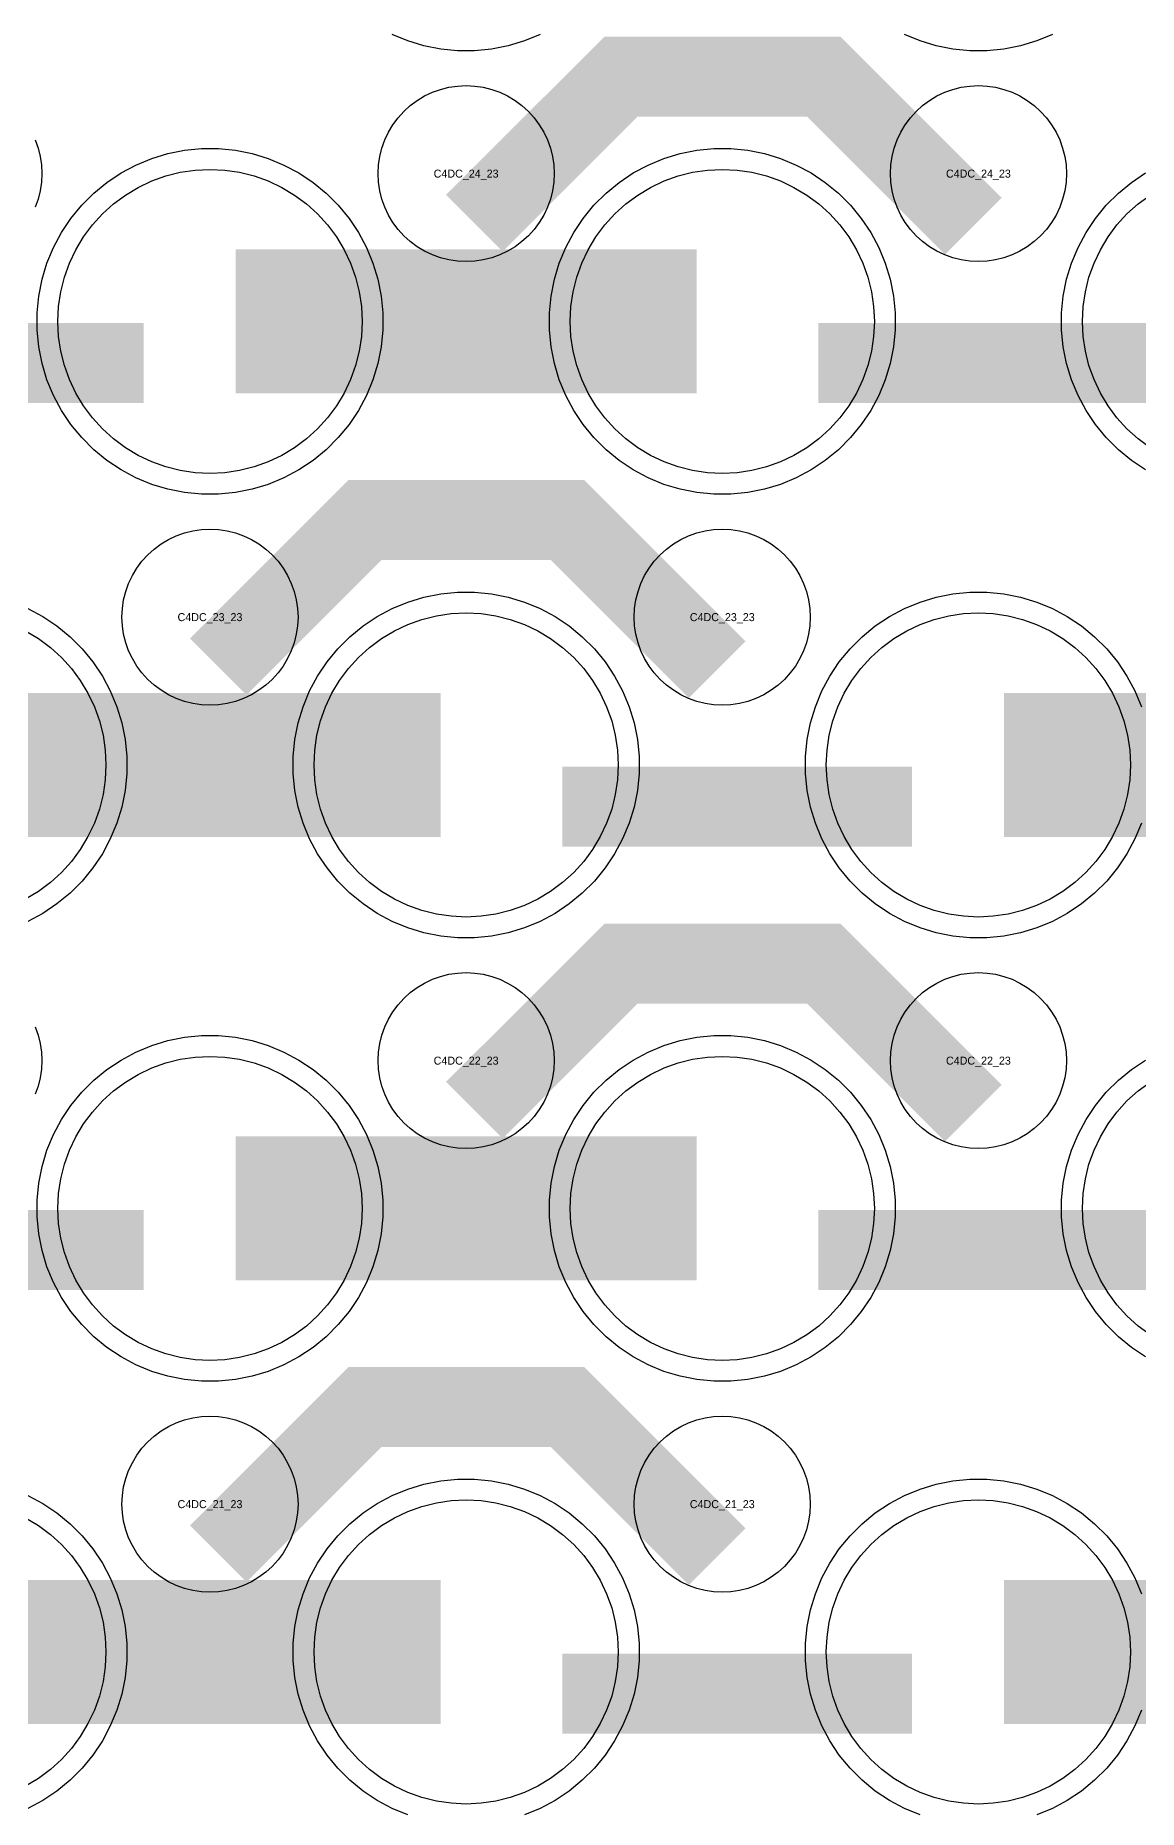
# Model space of a CAD drawing. Extents: x -11880 to 11880, y -14992 to 14992.
# Drawn here: x -4694 to -4350, y -11979 to -11425 of the extents above; entities that cross this region are included whole.
import ezdxf
from ezdxf.enums import TextEntityAlignment as Align

# ---------------------------------------------------------------- set-up
doc = ezdxf.new("R2010")
doc.units = 0
doc.header["$MEASUREMENT"] = 0
for name, color, linetype in [('GDS_775_DT_237', 138, 'CONTINUOUS'), ('RDL1_FS', 34, 'CONTINUOUS'), ('RDL_BS', 160, 'CONTINUOUS')]:
    doc.layers.add(name, color=color, linetype=linetype)

msp = doc.modelspace()

# ---------------------------------------------------------------- linework, layer by layer
at = {"layer": 'RDL1_FS', "color": 240, "true_color": 0xed1f24}
for points in [[(-4640, -11561.534), (-4644.657, -11561.305), (-4649.268, -11560.621), (-4653.791, -11559.489), (-4658.181, -11557.917), (-4662.395, -11555.925), (-4666.395, -11553.527), (-4670.14, -11550.749), (-4673.594, -11547.619), (-4676.724, -11544.165), (-4679.502, -11540.42), (-4681.9, -11536.42), (-4683.892, -11532.206), (-4685.464, -11527.816), (-4686.596, -11523.293), (-4687.28, -11518.682), (-4687.509, -11514.025), (-4687.28, -11509.368), (-4686.596, -11504.757), (-4685.464, -11500.234), (-4683.892, -11495.844), (-4681.9, -11491.63), (-4679.502, -11487.63), (-4676.724, -11483.885), (-4673.594, -11480.431), (-4670.14, -11477.301), (-4666.395, -11474.523), (-4662.395, -11472.125), (-4658.181, -11470.133), (-4653.791, -11468.561), (-4649.268, -11467.429), (-4644.657, -11466.745), (-4640, -11466.516), (-4635.343, -11466.745), (-4630.732, -11467.429), (-4626.209, -11468.561), (-4621.819, -11470.133), (-4617.605, -11472.125), (-4613.605, -11474.523), (-4609.86, -11477.301), (-4606.406, -11480.431), (-4603.276, -11483.885), (-4600.498, -11487.63), (-4598.1, -11491.63), (-4596.108, -11495.844), (-4594.536, -11500.234), (-4593.404, -11504.757), (-4592.72, -11509.368), (-4592.491, -11514.025), (-4592.72, -11518.682), (-4593.404, -11523.293), (-4594.536, -11527.816), (-4596.108, -11532.206), (-4598.1, -11536.42), (-4600.498, -11540.42), (-4603.276, -11544.165), (-4606.406, -11547.619), (-4609.86, -11550.749), (-4613.605, -11553.527), (-4617.605, -11555.925), (-4621.819, -11557.917), (-4626.209, -11559.489), (-4630.732, -11560.621), (-4635.343, -11561.305)], [(-4480, -11561.534), (-4484.657, -11561.305), (-4489.268, -11560.621), (-4493.791, -11559.489), (-4498.181, -11557.917), (-4502.395, -11555.925), (-4506.395, -11553.527), (-4510.14, -11550.749), (-4513.594, -11547.619), (-4516.724, -11544.165), (-4519.502, -11540.42), (-4521.9, -11536.42), (-4523.892, -11532.206), (-4525.464, -11527.816), (-4526.596, -11523.293), (-4527.28, -11518.682), (-4527.509, -11514.025), (-4527.28, -11509.368), (-4526.596, -11504.757), (-4525.464, -11500.234), (-4523.892, -11495.844), (-4521.9, -11491.63), (-4519.502, -11487.63), (-4516.724, -11483.885), (-4513.594, -11480.431), (-4510.14, -11477.301), (-4506.395, -11474.523), (-4502.395, -11472.125), (-4498.181, -11470.133), (-4493.791, -11468.561), (-4489.268, -11467.429), (-4484.657, -11466.745), (-4480, -11466.516), (-4475.343, -11466.745), (-4470.732, -11467.429), (-4466.209, -11468.561), (-4461.819, -11470.133), (-4457.605, -11472.125), (-4453.605, -11474.523), (-4449.86, -11477.301), (-4446.406, -11480.431), (-4443.276, -11483.885), (-4440.498, -11487.63), (-4438.1, -11491.63), (-4436.108, -11495.844), (-4434.536, -11500.234), (-4433.404, -11504.757), (-4432.72, -11509.368), (-4432.491, -11514.025), (-4432.72, -11518.682), (-4433.404, -11523.293), (-4434.536, -11527.816), (-4436.108, -11532.206), (-4438.1, -11536.42), (-4440.498, -11540.42), (-4443.276, -11544.165), (-4446.406, -11547.619), (-4449.86, -11550.749), (-4453.605, -11553.527), (-4457.605, -11555.925), (-4461.819, -11557.917), (-4466.209, -11559.489), (-4470.732, -11560.621), (-4475.343, -11561.305)], [(-4560, -11700.099), (-4564.657, -11699.87), (-4569.268, -11699.186), (-4573.791, -11698.054), (-4578.181, -11696.482), (-4582.395, -11694.49), (-4586.395, -11692.092), (-4590.14, -11689.314), (-4593.594, -11686.184), (-4596.724, -11682.73), (-4599.502, -11678.985), (-4601.9, -11674.985), (-4603.892, -11670.771), (-4605.464, -11666.381), (-4606.596, -11661.858), (-4607.28, -11657.247), (-4607.509, -11652.59), (-4607.28, -11647.933), (-4606.596, -11643.322), (-4605.464, -11638.799), (-4603.892, -11634.409), (-4601.9, -11630.195), (-4599.502, -11626.195), (-4596.724, -11622.45), (-4593.594, -11618.996), (-4590.14, -11615.866), (-4586.395, -11613.088), (-4582.395, -11610.69), (-4578.181, -11608.698), (-4573.791, -11607.126), (-4569.268, -11605.994), (-4564.657, -11605.31), (-4560, -11605.081), (-4555.343, -11605.31), (-4550.732, -11605.994), (-4546.209, -11607.126), (-4541.819, -11608.698), (-4537.605, -11610.69), (-4533.605, -11613.088), (-4529.86, -11615.866), (-4526.406, -11618.996), (-4523.276, -11622.45), (-4520.498, -11626.195), (-4518.1, -11630.195), (-4516.108, -11634.409), (-4514.536, -11638.799), (-4513.404, -11643.322), (-4512.72, -11647.933), (-4512.491, -11652.59), (-4512.72, -11657.247), (-4513.404, -11661.858), (-4514.536, -11666.381), (-4516.108, -11670.771), (-4518.1, -11674.985), (-4520.498, -11678.985), (-4523.276, -11682.73), (-4526.406, -11686.184), (-4529.86, -11689.314), (-4533.605, -11692.092), (-4537.605, -11694.49), (-4541.819, -11696.482), (-4546.209, -11698.054), (-4550.732, -11699.186), (-4555.343, -11699.87)], [(-4400, -11700.099), (-4404.657, -11699.87), (-4409.268, -11699.186), (-4413.791, -11698.054), (-4418.181, -11696.482), (-4422.395, -11694.49), (-4426.395, -11692.092), (-4430.14, -11689.314), (-4433.594, -11686.184), (-4436.724, -11682.73), (-4439.502, -11678.985), (-4441.9, -11674.985), (-4443.892, -11670.771), (-4445.464, -11666.381), (-4446.596, -11661.858), (-4447.28, -11657.247), (-4447.509, -11652.59), (-4447.28, -11647.933), (-4446.596, -11643.322), (-4445.464, -11638.799), (-4443.892, -11634.409), (-4441.9, -11630.195), (-4439.502, -11626.195), (-4436.724, -11622.45), (-4433.594, -11618.996), (-4430.14, -11615.866), (-4426.395, -11613.088), (-4422.395, -11610.69), (-4418.181, -11608.698), (-4413.791, -11607.126), (-4409.268, -11605.994), (-4404.657, -11605.31), (-4400, -11605.081), (-4395.343, -11605.31), (-4390.732, -11605.994), (-4386.209, -11607.126), (-4381.819, -11608.698), (-4377.605, -11610.69), (-4373.605, -11613.088), (-4369.86, -11615.866), (-4366.406, -11618.996), (-4363.276, -11622.45), (-4360.498, -11626.195), (-4358.1, -11630.195), (-4356.108, -11634.409), (-4354.536, -11638.799), (-4353.404, -11643.322), (-4352.72, -11647.933), (-4352.491, -11652.59), (-4352.72, -11657.247), (-4353.404, -11661.858), (-4354.536, -11666.381), (-4356.108, -11670.771), (-4358.1, -11674.985), (-4360.498, -11678.985), (-4363.276, -11682.73), (-4366.406, -11686.184), (-4369.86, -11689.314), (-4373.605, -11692.092), (-4377.605, -11694.49), (-4381.819, -11696.482), (-4386.209, -11698.054), (-4390.732, -11699.186), (-4395.343, -11699.87)]]:
    msp.add_lwpolyline(points, close=True, dxfattribs=at)
for points in [[(-4346.395, -11553.527), (-4350.14, -11550.749), (-4353.594, -11547.619), (-4356.724, -11544.165), (-4359.502, -11540.42), (-4361.9, -11536.42), (-4363.892, -11532.206), (-4365.464, -11527.816), (-4366.596, -11523.293), (-4367.28, -11518.682), (-4367.509, -11514.025), (-4367.28, -11509.368), (-4366.596, -11504.757), (-4365.464, -11500.234), (-4363.892, -11495.844), (-4361.9, -11491.63), (-4359.502, -11487.63), (-4356.724, -11483.885), (-4353.594, -11480.431), (-4350.14, -11477.301), (-4346.395, -11474.523)], [(-4697.605, -11610.69), (-4693.605, -11613.088), (-4689.86, -11615.866), (-4686.406, -11618.996), (-4683.276, -11622.45), (-4680.498, -11626.195), (-4678.1, -11630.195), (-4676.108, -11634.409), (-4674.536, -11638.799), (-4673.404, -11643.322), (-4672.72, -11647.933), (-4672.491, -11652.59), (-4672.72, -11657.247), (-4673.404, -11661.858), (-4674.536, -11666.381), (-4676.108, -11670.771), (-4678.1, -11674.985), (-4680.498, -11678.985), (-4683.276, -11682.73), (-4686.406, -11686.184), (-4689.86, -11689.314), (-4693.605, -11692.092), (-4697.605, -11694.49)]]:
    msp.add_lwpolyline(points, dxfattribs=at)
for points in [[(-4631.998, -11514.025, 45, 45, 0), (-4559.998, -11514.025, 45, 45, 0)], [(-4559.998, -11514.025, 45, 45, 0), (-4487.998, -11514.025, 45, 45, 0)], [(-4711.998, -11652.59, 45, 45, 0), (-4639.998, -11652.59, 45, 45, 0)], [(-4639.998, -11652.59, 45, 45, 0), (-4567.998, -11652.59, 45, 45, 0)], [(-4391.998, -11652.59, 45, 45, 0), (-4319.998, -11652.59, 45, 45, 0)]]:
    msp.add_lwpolyline(points, format="xyseb", dxfattribs=at)
at = {"layer": 'RDL1_FS'}
for points in [[(-4640, -11838.664), (-4644.657, -11838.435), (-4649.268, -11837.751), (-4653.791, -11836.619), (-4658.181, -11835.047), (-4662.395, -11833.055), (-4666.395, -11830.657), (-4670.14, -11827.879), (-4673.594, -11824.749), (-4676.724, -11821.295), (-4679.502, -11817.55), (-4681.9, -11813.55), (-4683.892, -11809.336), (-4685.464, -11804.946), (-4686.596, -11800.423), (-4687.28, -11795.812), (-4687.509, -11791.155), (-4687.28, -11786.498), (-4686.596, -11781.887), (-4685.464, -11777.364), (-4683.892, -11772.974), (-4681.9, -11768.76), (-4679.502, -11764.76), (-4676.724, -11761.015), (-4673.594, -11757.561), (-4670.14, -11754.431), (-4666.395, -11751.653), (-4662.395, -11749.255), (-4658.181, -11747.263), (-4653.791, -11745.691), (-4649.268, -11744.559), (-4644.657, -11743.875), (-4640, -11743.646), (-4635.343, -11743.875), (-4630.732, -11744.559), (-4626.209, -11745.691), (-4621.819, -11747.263), (-4617.605, -11749.255), (-4613.605, -11751.653), (-4609.86, -11754.431), (-4606.406, -11757.561), (-4603.276, -11761.015), (-4600.498, -11764.76), (-4598.1, -11768.76), (-4596.108, -11772.974), (-4594.536, -11777.364), (-4593.404, -11781.887), (-4592.72, -11786.498), (-4592.491, -11791.155), (-4592.72, -11795.812), (-4593.404, -11800.423), (-4594.536, -11804.946), (-4596.108, -11809.336), (-4598.1, -11813.55), (-4600.498, -11817.55), (-4603.276, -11821.295), (-4606.406, -11824.749), (-4609.86, -11827.879), (-4613.605, -11830.657), (-4617.605, -11833.055), (-4621.819, -11835.047), (-4626.209, -11836.619), (-4630.732, -11837.751), (-4635.343, -11838.435)], [(-4480, -11838.664), (-4484.657, -11838.435), (-4489.268, -11837.751), (-4493.791, -11836.619), (-4498.181, -11835.047), (-4502.395, -11833.055), (-4506.395, -11830.657), (-4510.14, -11827.879), (-4513.594, -11824.749), (-4516.724, -11821.295), (-4519.502, -11817.55), (-4521.9, -11813.55), (-4523.892, -11809.336), (-4525.464, -11804.946), (-4526.596, -11800.423), (-4527.28, -11795.812), (-4527.509, -11791.155), (-4527.28, -11786.498), (-4526.596, -11781.887), (-4525.464, -11777.364), (-4523.892, -11772.974), (-4521.9, -11768.76), (-4519.502, -11764.76), (-4516.724, -11761.015), (-4513.594, -11757.561), (-4510.14, -11754.431), (-4506.395, -11751.653), (-4502.395, -11749.255), (-4498.181, -11747.263), (-4493.791, -11745.691), (-4489.268, -11744.559), (-4484.657, -11743.875), (-4480, -11743.646), (-4475.343, -11743.875), (-4470.732, -11744.559), (-4466.209, -11745.691), (-4461.819, -11747.263), (-4457.605, -11749.255), (-4453.605, -11751.653), (-4449.86, -11754.431), (-4446.406, -11757.561), (-4443.276, -11761.015), (-4440.498, -11764.76), (-4438.1, -11768.76), (-4436.108, -11772.974), (-4434.536, -11777.364), (-4433.404, -11781.887), (-4432.72, -11786.498), (-4432.491, -11791.155), (-4432.72, -11795.812), (-4433.404, -11800.423), (-4434.536, -11804.946), (-4436.108, -11809.336), (-4438.1, -11813.55), (-4440.498, -11817.55), (-4443.276, -11821.295), (-4446.406, -11824.749), (-4449.86, -11827.879), (-4453.605, -11830.657), (-4457.605, -11833.055), (-4461.819, -11835.047), (-4466.209, -11836.619), (-4470.732, -11837.751), (-4475.343, -11838.435)], [(-4560, -11977.229), (-4564.657, -11977), (-4569.268, -11976.316), (-4573.791, -11975.184), (-4578.181, -11973.612), (-4582.395, -11971.62), (-4586.395, -11969.222), (-4590.14, -11966.444), (-4593.594, -11963.314), (-4596.724, -11959.86), (-4599.502, -11956.115), (-4601.9, -11952.115), (-4603.892, -11947.901), (-4605.464, -11943.511), (-4606.596, -11938.988), (-4607.28, -11934.377), (-4607.509, -11929.72), (-4607.28, -11925.063), (-4606.596, -11920.452), (-4605.464, -11915.929), (-4603.892, -11911.539), (-4601.9, -11907.325), (-4599.502, -11903.325), (-4596.724, -11899.58), (-4593.594, -11896.126), (-4590.14, -11892.996), (-4586.395, -11890.218), (-4582.395, -11887.82), (-4578.181, -11885.828), (-4573.791, -11884.256), (-4569.268, -11883.124), (-4564.657, -11882.44), (-4560, -11882.211), (-4555.343, -11882.44), (-4550.732, -11883.124), (-4546.209, -11884.256), (-4541.819, -11885.828), (-4537.605, -11887.82), (-4533.605, -11890.218), (-4529.86, -11892.996), (-4526.406, -11896.126), (-4523.276, -11899.58), (-4520.498, -11903.325), (-4518.1, -11907.325), (-4516.108, -11911.539), (-4514.536, -11915.929), (-4513.404, -11920.452), (-4512.72, -11925.063), (-4512.491, -11929.72), (-4512.72, -11934.377), (-4513.404, -11938.988), (-4514.536, -11943.511), (-4516.108, -11947.901), (-4518.1, -11952.115), (-4520.498, -11956.115), (-4523.276, -11959.86), (-4526.406, -11963.314), (-4529.86, -11966.444), (-4533.605, -11969.222), (-4537.605, -11971.62), (-4541.819, -11973.612), (-4546.209, -11975.184), (-4550.732, -11976.316), (-4555.343, -11977)], [(-4400, -11977.229), (-4404.657, -11977), (-4409.268, -11976.316), (-4413.791, -11975.184), (-4418.181, -11973.612), (-4422.395, -11971.62), (-4426.395, -11969.222), (-4430.14, -11966.444), (-4433.594, -11963.314), (-4436.724, -11959.86), (-4439.502, -11956.115), (-4441.9, -11952.115), (-4443.892, -11947.901), (-4445.464, -11943.511), (-4446.596, -11938.988), (-4447.28, -11934.377), (-4447.509, -11929.72), (-4447.28, -11925.063), (-4446.596, -11920.452), (-4445.464, -11915.929), (-4443.892, -11911.539), (-4441.9, -11907.325), (-4439.502, -11903.325), (-4436.724, -11899.58), (-4433.594, -11896.126), (-4430.14, -11892.996), (-4426.395, -11890.218), (-4422.395, -11887.82), (-4418.181, -11885.828), (-4413.791, -11884.256), (-4409.268, -11883.124), (-4404.657, -11882.44), (-4400, -11882.211), (-4395.343, -11882.44), (-4390.732, -11883.124), (-4386.209, -11884.256), (-4381.819, -11885.828), (-4377.605, -11887.82), (-4373.605, -11890.218), (-4369.86, -11892.996), (-4366.406, -11896.126), (-4363.276, -11899.58), (-4360.498, -11903.325), (-4358.1, -11907.325), (-4356.108, -11911.539), (-4354.536, -11915.929), (-4353.404, -11920.452), (-4352.72, -11925.063), (-4352.491, -11929.72), (-4352.72, -11934.377), (-4353.404, -11938.988), (-4354.536, -11943.511), (-4356.108, -11947.901), (-4358.1, -11952.115), (-4360.498, -11956.115), (-4363.276, -11959.86), (-4366.406, -11963.314), (-4369.86, -11966.444), (-4373.605, -11969.222), (-4377.605, -11971.62), (-4381.819, -11973.612), (-4386.209, -11975.184), (-4390.732, -11976.316), (-4395.343, -11977)]]:
    msp.add_lwpolyline(points, close=True, dxfattribs=at)
for points in [[(-4346.395, -11830.657), (-4350.14, -11827.879), (-4353.594, -11824.749), (-4356.724, -11821.295), (-4359.502, -11817.55), (-4361.9, -11813.55), (-4363.892, -11809.336), (-4365.464, -11804.946), (-4366.596, -11800.423), (-4367.28, -11795.812), (-4367.509, -11791.155), (-4367.28, -11786.498), (-4366.596, -11781.887), (-4365.464, -11777.364), (-4363.892, -11772.974), (-4361.9, -11768.76), (-4359.502, -11764.76), (-4356.724, -11761.015), (-4353.594, -11757.561), (-4350.14, -11754.431), (-4346.395, -11751.653)], [(-4697.605, -11887.82), (-4693.605, -11890.218), (-4689.86, -11892.996), (-4686.406, -11896.126), (-4683.276, -11899.58), (-4680.498, -11903.325), (-4678.1, -11907.325), (-4676.108, -11911.539), (-4674.536, -11915.929), (-4673.404, -11920.452), (-4672.72, -11925.063), (-4672.491, -11929.72), (-4672.72, -11934.377), (-4673.404, -11938.988), (-4674.536, -11943.511), (-4676.108, -11947.901), (-4678.1, -11952.115), (-4680.498, -11956.115), (-4683.276, -11959.86), (-4686.406, -11963.314), (-4689.86, -11966.444), (-4693.605, -11969.222), (-4697.605, -11971.62)]]:
    msp.add_lwpolyline(points, dxfattribs=at)
for points in [[(-4631.998, -11791.155, 45, 45, 0), (-4559.998, -11791.155, 45, 45, 0)], [(-4559.998, -11791.155, 45, 45, 0), (-4487.998, -11791.155, 45, 45, 0)], [(-4711.998, -11929.72, 45, 45, 0), (-4639.998, -11929.72, 45, 45, 0)], [(-4639.998, -11929.72, 45, 45, 0), (-4567.998, -11929.72, 45, 45, 0)], [(-4391.998, -11929.72, 45, 45, 0), (-4319.998, -11929.72, 45, 45, 0)]]:
    msp.add_lwpolyline(points, format="xyseb", dxfattribs=at)
at = {"layer": 'RDL_BS'}
for points in [[(-4536.885, -11424.335), (-4541.795, -11426.366), (-4546.835, -11427.897), (-4552.062, -11428.943), (-4557.356, -11429.46), (-4562.644, -11429.46), (-4567.938, -11428.943), (-4573.165, -11427.897), (-4578.205, -11426.366), (-4583.115, -11424.335)], [(-4376.885, -11424.335), (-4381.795, -11426.366), (-4386.835, -11427.897), (-4392.062, -11428.943), (-4397.356, -11429.46), (-4402.644, -11429.46), (-4407.938, -11428.943), (-4413.165, -11427.897), (-4418.205, -11426.366), (-4423.115, -11424.335)], [(-4694.598, -11457.318), (-4693.691, -11459.853), (-4693.034, -11462.472), (-4692.638, -11465.144), (-4692.506, -11467.837), (-4692.638, -11470.53), (-4693.034, -11473.202), (-4693.691, -11475.821), (-4694.598, -11478.356)], [(-4694.598, -11734.448), (-4693.691, -11736.983), (-4693.034, -11739.602), (-4692.638, -11742.274), (-4692.506, -11744.967), (-4692.638, -11747.66), (-4693.034, -11750.332), (-4693.691, -11752.951), (-4694.598, -11755.486)], [(-4347.777, -11837.538), (-4352.191, -11834.591), (-4356.292, -11831.229), (-4360.074, -11827.447), (-4363.436, -11823.346), (-4366.383, -11818.932), (-4368.875, -11814.27), (-4370.906, -11809.36), (-4372.437, -11804.32), (-4373.483, -11799.093), (-4374, -11793.799), (-4374, -11788.511), (-4373.483, -11783.217), (-4372.437, -11777.99), (-4370.906, -11772.95), (-4368.875, -11768.04), (-4366.383, -11763.378), (-4363.436, -11758.964), (-4360.074, -11754.863), (-4356.292, -11751.081), (-4352.191, -11747.719), (-4347.777, -11744.772)], [(-4578.205, -11980.626), (-4583.115, -11978.595), (-4587.777, -11976.103), (-4592.191, -11973.156), (-4596.292, -11969.794), (-4600.074, -11966.012), (-4603.436, -11961.911), (-4606.383, -11957.497), (-4608.875, -11952.835), (-4610.906, -11947.925), (-4612.437, -11942.885), (-4613.483, -11937.658), (-4614, -11932.364), (-4614, -11927.076), (-4613.483, -11921.782), (-4612.437, -11916.555), (-4610.906, -11911.515), (-4608.875, -11906.605), (-4606.383, -11901.943), (-4603.436, -11897.529), (-4600.074, -11893.428), (-4596.292, -11889.646), (-4592.191, -11886.284), (-4587.777, -11883.337), (-4583.115, -11880.845), (-4578.205, -11878.814), (-4573.165, -11877.283), (-4567.938, -11876.237), (-4562.644, -11875.72), (-4557.356, -11875.72), (-4552.062, -11876.237), (-4546.835, -11877.283), (-4541.795, -11878.814), (-4536.885, -11880.845), (-4532.223, -11883.337), (-4527.809, -11886.284), (-4523.708, -11889.646), (-4519.926, -11893.428), (-4516.564, -11897.529), (-4513.617, -11901.943), (-4511.125, -11906.605), (-4509.094, -11911.515), (-4507.563, -11916.555), (-4506.517, -11921.782), (-4506, -11927.076), (-4506, -11932.364), (-4506.517, -11937.658), (-4507.563, -11942.885), (-4509.094, -11947.925), (-4511.125, -11952.835), (-4513.617, -11957.497), (-4516.564, -11961.911), (-4519.926, -11966.012), (-4523.708, -11969.794), (-4527.809, -11973.156), (-4532.223, -11976.103), (-4536.885, -11978.595), (-4541.795, -11980.626)], [(-4418.205, -11980.626), (-4423.115, -11978.595), (-4427.777, -11976.103), (-4432.191, -11973.156), (-4436.292, -11969.794), (-4440.074, -11966.012), (-4443.436, -11961.911), (-4446.383, -11957.497), (-4448.875, -11952.835), (-4450.906, -11947.925), (-4452.437, -11942.885), (-4453.483, -11937.658), (-4454, -11932.364), (-4454, -11927.076), (-4453.483, -11921.782), (-4452.437, -11916.555), (-4450.906, -11911.515), (-4448.875, -11906.605), (-4446.383, -11901.943), (-4443.436, -11897.529), (-4440.074, -11893.428), (-4436.292, -11889.646), (-4432.191, -11886.284), (-4427.777, -11883.337), (-4423.115, -11880.845), (-4418.205, -11878.814), (-4413.165, -11877.283), (-4407.938, -11876.237), (-4402.644, -11875.72), (-4397.356, -11875.72), (-4392.062, -11876.237), (-4386.835, -11877.283), (-4381.795, -11878.814), (-4376.885, -11880.845), (-4372.223, -11883.337), (-4367.809, -11886.284), (-4363.708, -11889.646), (-4359.926, -11893.428), (-4356.564, -11897.529), (-4353.617, -11901.943), (-4351.125, -11906.605), (-4349.094, -11911.515)], [(-4696.885, -11880.845), (-4692.223, -11883.337), (-4687.809, -11886.284), (-4683.708, -11889.646), (-4679.926, -11893.428), (-4676.564, -11897.529), (-4673.617, -11901.943), (-4671.125, -11906.605), (-4669.094, -11911.515), (-4667.563, -11916.555), (-4666.517, -11921.782), (-4666, -11927.076), (-4666, -11932.364), (-4666.517, -11937.658), (-4667.563, -11942.885), (-4669.094, -11947.925), (-4671.125, -11952.835), (-4673.617, -11957.497), (-4676.564, -11961.911), (-4679.926, -11966.012), (-4683.708, -11969.794), (-4687.809, -11973.156), (-4692.223, -11976.103), (-4696.885, -11978.595)], [(-4349.094, -11947.925), (-4351.125, -11952.835), (-4353.617, -11957.497), (-4356.564, -11961.911), (-4359.926, -11966.012), (-4363.708, -11969.794), (-4367.809, -11973.156), (-4372.223, -11976.103), (-4376.885, -11978.595), (-4381.795, -11980.626)]]:
    msp.add_lwpolyline(points, dxfattribs=at)
for points in [[(-4557.438, -11483.339, 25, 25, 0), (-4511.623, -11437.524, 25, 25, 0), (-4478.07, -11437.524, 25, 25, 0)], [(-4401.599, -11484.238, 25, 25, 0), (-4448.313, -11437.524, 25, 25, 0), (-4478.071, -11437.524, 25, 25, 0)], [(-4637.438, -11621.904, 25, 25, 0), (-4591.623, -11576.089, 25, 25, 0), (-4558.07, -11576.089, 25, 25, 0)], [(-4481.599, -11622.803, 25, 25, 0), (-4528.313, -11576.089, 25, 25, 0), (-4558.071, -11576.089, 25, 25, 0)], [(-4557.438, -11760.469, 25, 25, 0), (-4511.623, -11714.654, 25, 25, 0), (-4478.07, -11714.654, 25, 25, 0)], [(-4401.599, -11761.368, 25, 25, 0), (-4448.313, -11714.654, 25, 25, 0), (-4478.071, -11714.654, 25, 25, 0)], [(-4769.984, -11804.168, 25, 25, 0), (-4660.719, -11804.168, 25, 25, 0)], [(-4449.984, -11804.168, 25, 25, 0), (-4340.719, -11804.168, 25, 25, 0)], [(-4637.438, -11899.034, 25, 25, 0), (-4591.623, -11853.219, 25, 25, 0), (-4558.07, -11853.219, 25, 25, 0)], [(-4481.599, -11899.933, 25, 25, 0), (-4528.313, -11853.219, 25, 25, 0), (-4558.071, -11853.219, 25, 25, 0)], [(-4529.984, -11942.733, 25, 25, 0), (-4420.719, -11942.733, 25, 25, 0)]]:
    msp.add_lwpolyline(points, format="xyseb", dxfattribs=at)
for points in [[(-4560, -11495.331), (-4562.693, -11495.199), (-4565.365, -11494.803), (-4567.984, -11494.146), (-4570.519, -11493.239), (-4572.956, -11492.087), (-4575.28, -11490.694), (-4577.443, -11489.091), (-4579.442, -11487.279), (-4581.254, -11485.28), (-4582.857, -11483.117), (-4584.25, -11480.793), (-4585.402, -11478.356), (-4586.309, -11475.821), (-4586.966, -11473.202), (-4587.362, -11470.53), (-4587.494, -11467.837), (-4587.362, -11465.144), (-4586.966, -11462.472), (-4586.309, -11459.853), (-4585.402, -11457.318), (-4584.25, -11454.881), (-4582.857, -11452.557), (-4581.254, -11450.394), (-4579.442, -11448.395), (-4577.443, -11446.583), (-4575.28, -11444.98), (-4572.956, -11443.587), (-4570.519, -11442.435), (-4567.984, -11441.528), (-4565.365, -11440.871), (-4562.693, -11440.475), (-4560, -11440.343), (-4557.307, -11440.475), (-4554.635, -11440.871), (-4552.016, -11441.528), (-4549.481, -11442.435), (-4547.044, -11443.587), (-4544.72, -11444.98), (-4542.557, -11446.583), (-4540.558, -11448.395), (-4538.746, -11450.394), (-4537.143, -11452.557), (-4535.75, -11454.881), (-4534.598, -11457.318), (-4533.691, -11459.853), (-4533.034, -11462.472), (-4532.638, -11465.144), (-4532.506, -11467.837), (-4532.638, -11470.53), (-4533.034, -11473.202), (-4533.691, -11475.821), (-4534.598, -11478.356), (-4535.75, -11480.793), (-4537.143, -11483.117), (-4538.746, -11485.28), (-4540.558, -11487.279), (-4542.557, -11489.091), (-4544.72, -11490.694), (-4547.044, -11492.087), (-4549.481, -11493.239), (-4552.016, -11494.146), (-4554.635, -11494.803), (-4557.307, -11495.199)], [(-4400, -11495.331), (-4402.693, -11495.199), (-4405.365, -11494.803), (-4407.984, -11494.146), (-4410.519, -11493.239), (-4412.956, -11492.087), (-4415.28, -11490.694), (-4417.443, -11489.091), (-4419.442, -11487.279), (-4421.254, -11485.28), (-4422.857, -11483.117), (-4424.25, -11480.793), (-4425.402, -11478.356), (-4426.309, -11475.821), (-4426.966, -11473.202), (-4427.362, -11470.53), (-4427.494, -11467.837), (-4427.362, -11465.144), (-4426.966, -11462.472), (-4426.309, -11459.853), (-4425.402, -11457.318), (-4424.25, -11454.881), (-4422.857, -11452.557), (-4421.254, -11450.394), (-4419.442, -11448.395), (-4417.443, -11446.583), (-4415.28, -11444.98), (-4412.956, -11443.587), (-4410.519, -11442.435), (-4407.984, -11441.528), (-4405.365, -11440.871), (-4402.693, -11440.475), (-4400, -11440.343), (-4397.307, -11440.475), (-4394.635, -11440.871), (-4392.016, -11441.528), (-4389.481, -11442.435), (-4387.044, -11443.587), (-4384.72, -11444.98), (-4382.557, -11446.583), (-4380.558, -11448.395), (-4378.746, -11450.394), (-4377.143, -11452.557), (-4375.75, -11454.881), (-4374.598, -11457.318), (-4373.691, -11459.853), (-4373.034, -11462.472), (-4372.638, -11465.144), (-4372.506, -11467.837), (-4372.638, -11470.53), (-4373.034, -11473.202), (-4373.691, -11475.821), (-4374.598, -11478.356), (-4375.75, -11480.793), (-4377.143, -11483.117), (-4378.746, -11485.28), (-4380.558, -11487.279), (-4382.557, -11489.091), (-4384.72, -11490.694), (-4387.044, -11492.087), (-4389.481, -11493.239), (-4392.016, -11494.146), (-4394.635, -11494.803), (-4397.307, -11495.199)], [(-4640, -11633.896), (-4642.693, -11633.764), (-4645.365, -11633.368), (-4647.984, -11632.711), (-4650.519, -11631.804), (-4652.956, -11630.652), (-4655.28, -11629.259), (-4657.443, -11627.656), (-4659.442, -11625.844), (-4661.254, -11623.845), (-4662.857, -11621.682), (-4664.25, -11619.358), (-4665.402, -11616.921), (-4666.309, -11614.386), (-4666.966, -11611.767), (-4667.362, -11609.095), (-4667.494, -11606.402), (-4667.362, -11603.709), (-4666.966, -11601.037), (-4666.309, -11598.418), (-4665.402, -11595.883), (-4664.25, -11593.446), (-4662.857, -11591.122), (-4661.254, -11588.959), (-4659.442, -11586.96), (-4657.443, -11585.148), (-4655.28, -11583.545), (-4652.956, -11582.152), (-4650.519, -11581), (-4647.984, -11580.093), (-4645.365, -11579.436), (-4642.693, -11579.04), (-4640, -11578.908), (-4637.307, -11579.04), (-4634.635, -11579.436), (-4632.016, -11580.093), (-4629.481, -11581), (-4627.044, -11582.152), (-4624.72, -11583.545), (-4622.557, -11585.148), (-4620.558, -11586.96), (-4618.746, -11588.959), (-4617.143, -11591.122), (-4615.75, -11593.446), (-4614.598, -11595.883), (-4613.691, -11598.418), (-4613.034, -11601.037), (-4612.638, -11603.709), (-4612.506, -11606.402), (-4612.638, -11609.095), (-4613.034, -11611.767), (-4613.691, -11614.386), (-4614.598, -11616.921), (-4615.75, -11619.358), (-4617.143, -11621.682), (-4618.746, -11623.845), (-4620.558, -11625.844), (-4622.557, -11627.656), (-4624.72, -11629.259), (-4627.044, -11630.652), (-4629.481, -11631.804), (-4632.016, -11632.711), (-4634.635, -11633.368), (-4637.307, -11633.764)], [(-4480, -11633.896), (-4482.693, -11633.764), (-4485.365, -11633.368), (-4487.984, -11632.711), (-4490.519, -11631.804), (-4492.956, -11630.652), (-4495.28, -11629.259), (-4497.443, -11627.656), (-4499.442, -11625.844), (-4501.254, -11623.845), (-4502.857, -11621.682), (-4504.25, -11619.358), (-4505.402, -11616.921), (-4506.309, -11614.386), (-4506.966, -11611.767), (-4507.362, -11609.095), (-4507.494, -11606.402), (-4507.362, -11603.709), (-4506.966, -11601.037), (-4506.309, -11598.418), (-4505.402, -11595.883), (-4504.25, -11593.446), (-4502.857, -11591.122), (-4501.254, -11588.959), (-4499.442, -11586.96), (-4497.443, -11585.148), (-4495.28, -11583.545), (-4492.956, -11582.152), (-4490.519, -11581), (-4487.984, -11580.093), (-4485.365, -11579.436), (-4482.693, -11579.04), (-4480, -11578.908), (-4477.307, -11579.04), (-4474.635, -11579.436), (-4472.016, -11580.093), (-4469.481, -11581), (-4467.044, -11582.152), (-4464.72, -11583.545), (-4462.557, -11585.148), (-4460.558, -11586.96), (-4458.746, -11588.959), (-4457.143, -11591.122), (-4455.75, -11593.446), (-4454.598, -11595.883), (-4453.691, -11598.418), (-4453.034, -11601.037), (-4452.638, -11603.709), (-4452.506, -11606.402), (-4452.638, -11609.095), (-4453.034, -11611.767), (-4453.691, -11614.386), (-4454.598, -11616.921), (-4455.75, -11619.358), (-4457.143, -11621.682), (-4458.746, -11623.845), (-4460.558, -11625.844), (-4462.557, -11627.656), (-4464.72, -11629.259), (-4467.044, -11630.652), (-4469.481, -11631.804), (-4472.016, -11632.711), (-4474.635, -11633.368), (-4477.307, -11633.764)], [(-4560, -11772.461), (-4562.693, -11772.329), (-4565.365, -11771.933), (-4567.984, -11771.276), (-4570.519, -11770.369), (-4572.956, -11769.217), (-4575.28, -11767.824), (-4577.443, -11766.221), (-4579.442, -11764.409), (-4581.254, -11762.41), (-4582.857, -11760.247), (-4584.25, -11757.923), (-4585.402, -11755.486), (-4586.309, -11752.951), (-4586.966, -11750.332), (-4587.362, -11747.66), (-4587.494, -11744.967), (-4587.362, -11742.274), (-4586.966, -11739.602), (-4586.309, -11736.983), (-4585.402, -11734.448), (-4584.25, -11732.011), (-4582.857, -11729.687), (-4581.254, -11727.524), (-4579.442, -11725.525), (-4577.443, -11723.713), (-4575.28, -11722.11), (-4572.956, -11720.717), (-4570.519, -11719.565), (-4567.984, -11718.658), (-4565.365, -11718.001), (-4562.693, -11717.605), (-4560, -11717.473), (-4557.307, -11717.605), (-4554.635, -11718.001), (-4552.016, -11718.658), (-4549.481, -11719.565), (-4547.044, -11720.717), (-4544.72, -11722.11), (-4542.557, -11723.713), (-4540.558, -11725.525), (-4538.746, -11727.524), (-4537.143, -11729.687), (-4535.75, -11732.011), (-4534.598, -11734.448), (-4533.691, -11736.983), (-4533.034, -11739.602), (-4532.638, -11742.274), (-4532.506, -11744.967), (-4532.638, -11747.66), (-4533.034, -11750.332), (-4533.691, -11752.951), (-4534.598, -11755.486), (-4535.75, -11757.923), (-4537.143, -11760.247), (-4538.746, -11762.41), (-4540.558, -11764.409), (-4542.557, -11766.221), (-4544.72, -11767.824), (-4547.044, -11769.217), (-4549.481, -11770.369), (-4552.016, -11771.276), (-4554.635, -11771.933), (-4557.307, -11772.329)], [(-4400, -11772.461), (-4402.693, -11772.329), (-4405.365, -11771.933), (-4407.984, -11771.276), (-4410.519, -11770.369), (-4412.956, -11769.217), (-4415.28, -11767.824), (-4417.443, -11766.221), (-4419.442, -11764.409), (-4421.254, -11762.41), (-4422.857, -11760.247), (-4424.25, -11757.923), (-4425.402, -11755.486), (-4426.309, -11752.951), (-4426.966, -11750.332), (-4427.362, -11747.66), (-4427.494, -11744.967), (-4427.362, -11742.274), (-4426.966, -11739.602), (-4426.309, -11736.983), (-4425.402, -11734.448), (-4424.25, -11732.011), (-4422.857, -11729.687), (-4421.254, -11727.524), (-4419.442, -11725.525), (-4417.443, -11723.713), (-4415.28, -11722.11), (-4412.956, -11720.717), (-4410.519, -11719.565), (-4407.984, -11718.658), (-4405.365, -11718.001), (-4402.693, -11717.605), (-4400, -11717.473), (-4397.307, -11717.605), (-4394.635, -11718.001), (-4392.016, -11718.658), (-4389.481, -11719.565), (-4387.044, -11720.717), (-4384.72, -11722.11), (-4382.557, -11723.713), (-4380.558, -11725.525), (-4378.746, -11727.524), (-4377.143, -11729.687), (-4375.75, -11732.011), (-4374.598, -11734.448), (-4373.691, -11736.983), (-4373.034, -11739.602), (-4372.638, -11742.274), (-4372.506, -11744.967), (-4372.638, -11747.66), (-4373.034, -11750.332), (-4373.691, -11752.951), (-4374.598, -11755.486), (-4375.75, -11757.923), (-4377.143, -11760.247), (-4378.746, -11762.41), (-4380.558, -11764.409), (-4382.557, -11766.221), (-4384.72, -11767.824), (-4387.044, -11769.217), (-4389.481, -11770.369), (-4392.016, -11771.276), (-4394.635, -11771.933), (-4397.307, -11772.329)], [(-4642.644, -11845.155), (-4647.938, -11844.638), (-4653.165, -11843.592), (-4658.205, -11842.061), (-4663.115, -11840.03), (-4667.777, -11837.538), (-4672.191, -11834.591), (-4676.292, -11831.229), (-4680.074, -11827.447), (-4683.436, -11823.346), (-4686.383, -11818.932), (-4688.875, -11814.27), (-4690.906, -11809.36), (-4692.437, -11804.32), (-4693.483, -11799.093), (-4694, -11793.799), (-4694, -11788.511), (-4693.483, -11783.217), (-4692.437, -11777.99), (-4690.906, -11772.95), (-4688.875, -11768.04), (-4686.383, -11763.378), (-4683.436, -11758.964), (-4680.074, -11754.863), (-4676.292, -11751.081), (-4672.191, -11747.719), (-4667.777, -11744.772), (-4663.115, -11742.28), (-4658.205, -11740.249), (-4653.165, -11738.718), (-4647.938, -11737.672), (-4642.644, -11737.155), (-4637.356, -11737.155), (-4632.062, -11737.672), (-4626.835, -11738.718), (-4621.795, -11740.249), (-4616.885, -11742.28), (-4612.223, -11744.772), (-4607.809, -11747.719), (-4603.708, -11751.081), (-4599.926, -11754.863), (-4596.564, -11758.964), (-4593.617, -11763.378), (-4591.125, -11768.04), (-4589.094, -11772.95), (-4587.563, -11777.99), (-4586.517, -11783.217), (-4586, -11788.511), (-4586, -11793.799), (-4586.517, -11799.093), (-4587.563, -11804.32), (-4589.094, -11809.36), (-4591.125, -11814.27), (-4593.617, -11818.932), (-4596.564, -11823.346), (-4599.926, -11827.447), (-4603.708, -11831.229), (-4607.809, -11834.591), (-4612.223, -11837.538), (-4616.885, -11840.03), (-4621.795, -11842.061), (-4626.835, -11843.592), (-4632.062, -11844.638), (-4637.356, -11845.155)], [(-4482.644, -11845.155), (-4487.938, -11844.638), (-4493.165, -11843.592), (-4498.205, -11842.061), (-4503.115, -11840.03), (-4507.777, -11837.538), (-4512.191, -11834.591), (-4516.292, -11831.229), (-4520.074, -11827.447), (-4523.436, -11823.346), (-4526.383, -11818.932), (-4528.875, -11814.27), (-4530.906, -11809.36), (-4532.437, -11804.32), (-4533.483, -11799.093), (-4534, -11793.799), (-4534, -11788.511), (-4533.483, -11783.217), (-4532.437, -11777.99), (-4530.906, -11772.95), (-4528.875, -11768.04), (-4526.383, -11763.378), (-4523.436, -11758.964), (-4520.074, -11754.863), (-4516.292, -11751.081), (-4512.191, -11747.719), (-4507.777, -11744.772), (-4503.115, -11742.28), (-4498.205, -11740.249), (-4493.165, -11738.718), (-4487.938, -11737.672), (-4482.644, -11737.155), (-4477.356, -11737.155), (-4472.062, -11737.672), (-4466.835, -11738.718), (-4461.795, -11740.249), (-4456.885, -11742.28), (-4452.223, -11744.772), (-4447.809, -11747.719), (-4443.708, -11751.081), (-4439.926, -11754.863), (-4436.564, -11758.964), (-4433.617, -11763.378), (-4431.125, -11768.04), (-4429.094, -11772.95), (-4427.563, -11777.99), (-4426.517, -11783.217), (-4426, -11788.511), (-4426, -11793.799), (-4426.517, -11799.093), (-4427.563, -11804.32), (-4429.094, -11809.36), (-4431.125, -11814.27), (-4433.617, -11818.932), (-4436.564, -11823.346), (-4439.926, -11827.447), (-4443.708, -11831.229), (-4447.809, -11834.591), (-4452.223, -11837.538), (-4456.885, -11840.03), (-4461.795, -11842.061), (-4466.835, -11843.592), (-4472.062, -11844.638), (-4477.356, -11845.155)], [(-4640, -11911.026), (-4642.693, -11910.894), (-4645.365, -11910.498), (-4647.984, -11909.841), (-4650.519, -11908.934), (-4652.956, -11907.782), (-4655.28, -11906.389), (-4657.443, -11904.786), (-4659.442, -11902.974), (-4661.254, -11900.975), (-4662.857, -11898.812), (-4664.25, -11896.488), (-4665.402, -11894.051), (-4666.309, -11891.516), (-4666.966, -11888.897), (-4667.362, -11886.225), (-4667.494, -11883.532), (-4667.362, -11880.839), (-4666.966, -11878.167), (-4666.309, -11875.548), (-4665.402, -11873.013), (-4664.25, -11870.576), (-4662.857, -11868.252), (-4661.254, -11866.089), (-4659.442, -11864.09), (-4657.443, -11862.278), (-4655.28, -11860.675), (-4652.956, -11859.282), (-4650.519, -11858.13), (-4647.984, -11857.223), (-4645.365, -11856.566), (-4642.693, -11856.17), (-4640, -11856.038), (-4637.307, -11856.17), (-4634.635, -11856.566), (-4632.016, -11857.223), (-4629.481, -11858.13), (-4627.044, -11859.282), (-4624.72, -11860.675), (-4622.557, -11862.278), (-4620.558, -11864.09), (-4618.746, -11866.089), (-4617.143, -11868.252), (-4615.75, -11870.576), (-4614.598, -11873.013), (-4613.691, -11875.548), (-4613.034, -11878.167), (-4612.638, -11880.839), (-4612.506, -11883.532), (-4612.638, -11886.225), (-4613.034, -11888.897), (-4613.691, -11891.516), (-4614.598, -11894.051), (-4615.75, -11896.488), (-4617.143, -11898.812), (-4618.746, -11900.975), (-4620.558, -11902.974), (-4622.557, -11904.786), (-4624.72, -11906.389), (-4627.044, -11907.782), (-4629.481, -11908.934), (-4632.016, -11909.841), (-4634.635, -11910.498), (-4637.307, -11910.894)], [(-4480, -11911.026), (-4482.693, -11910.894), (-4485.365, -11910.498), (-4487.984, -11909.841), (-4490.519, -11908.934), (-4492.956, -11907.782), (-4495.28, -11906.389), (-4497.443, -11904.786), (-4499.442, -11902.974), (-4501.254, -11900.975), (-4502.857, -11898.812), (-4504.25, -11896.488), (-4505.402, -11894.051), (-4506.309, -11891.516), (-4506.966, -11888.897), (-4507.362, -11886.225), (-4507.494, -11883.532), (-4507.362, -11880.839), (-4506.966, -11878.167), (-4506.309, -11875.548), (-4505.402, -11873.013), (-4504.25, -11870.576), (-4502.857, -11868.252), (-4501.254, -11866.089), (-4499.442, -11864.09), (-4497.443, -11862.278), (-4495.28, -11860.675), (-4492.956, -11859.282), (-4490.519, -11858.13), (-4487.984, -11857.223), (-4485.365, -11856.566), (-4482.693, -11856.17), (-4480, -11856.038), (-4477.307, -11856.17), (-4474.635, -11856.566), (-4472.016, -11857.223), (-4469.481, -11858.13), (-4467.044, -11859.282), (-4464.72, -11860.675), (-4462.557, -11862.278), (-4460.558, -11864.09), (-4458.746, -11866.089), (-4457.143, -11868.252), (-4455.75, -11870.576), (-4454.598, -11873.013), (-4453.691, -11875.548), (-4453.034, -11878.167), (-4452.638, -11880.839), (-4452.506, -11883.532), (-4452.638, -11886.225), (-4453.034, -11888.897), (-4453.691, -11891.516), (-4454.598, -11894.051), (-4455.75, -11896.488), (-4457.143, -11898.812), (-4458.746, -11900.975), (-4460.558, -11902.974), (-4462.557, -11904.786), (-4464.72, -11906.389), (-4467.044, -11907.782), (-4469.481, -11908.934), (-4472.016, -11909.841), (-4474.635, -11910.498), (-4477.307, -11910.894)]]:
    msp.add_lwpolyline(points, close=True, dxfattribs=at)
at = {"layer": 'RDL_BS', "color": 240, "true_color": 0xed1f24}
for points in [[(-4642.644, -11568.025), (-4647.938, -11567.508), (-4653.165, -11566.462), (-4658.205, -11564.931), (-4663.115, -11562.9), (-4667.777, -11560.408), (-4672.191, -11557.461), (-4676.292, -11554.099), (-4680.074, -11550.317), (-4683.436, -11546.216), (-4686.383, -11541.802), (-4688.875, -11537.14), (-4690.906, -11532.23), (-4692.437, -11527.19), (-4693.483, -11521.963), (-4694, -11516.669), (-4694, -11511.381), (-4693.483, -11506.087), (-4692.437, -11500.86), (-4690.906, -11495.82), (-4688.875, -11490.91), (-4686.383, -11486.248), (-4683.436, -11481.834), (-4680.074, -11477.733), (-4676.292, -11473.951), (-4672.191, -11470.589), (-4667.777, -11467.642), (-4663.115, -11465.15), (-4658.205, -11463.119), (-4653.165, -11461.588), (-4647.938, -11460.542), (-4642.644, -11460.025), (-4637.356, -11460.025), (-4632.062, -11460.542), (-4626.835, -11461.588), (-4621.795, -11463.119), (-4616.885, -11465.15), (-4612.223, -11467.642), (-4607.809, -11470.589), (-4603.708, -11473.951), (-4599.926, -11477.733), (-4596.564, -11481.834), (-4593.617, -11486.248), (-4591.125, -11490.91), (-4589.094, -11495.82), (-4587.563, -11500.86), (-4586.517, -11506.087), (-4586, -11511.381), (-4586, -11516.669), (-4586.517, -11521.963), (-4587.563, -11527.19), (-4589.094, -11532.23), (-4591.125, -11537.14), (-4593.617, -11541.802), (-4596.564, -11546.216), (-4599.926, -11550.317), (-4603.708, -11554.099), (-4607.809, -11557.461), (-4612.223, -11560.408), (-4616.885, -11562.9), (-4621.795, -11564.931), (-4626.835, -11566.462), (-4632.062, -11567.508), (-4637.356, -11568.025)], [(-4482.644, -11568.025), (-4487.938, -11567.508), (-4493.165, -11566.462), (-4498.205, -11564.931), (-4503.115, -11562.9), (-4507.777, -11560.408), (-4512.191, -11557.461), (-4516.292, -11554.099), (-4520.074, -11550.317), (-4523.436, -11546.216), (-4526.383, -11541.802), (-4528.875, -11537.14), (-4530.906, -11532.23), (-4532.437, -11527.19), (-4533.483, -11521.963), (-4534, -11516.669), (-4534, -11511.381), (-4533.483, -11506.087), (-4532.437, -11500.86), (-4530.906, -11495.82), (-4528.875, -11490.91), (-4526.383, -11486.248), (-4523.436, -11481.834), (-4520.074, -11477.733), (-4516.292, -11473.951), (-4512.191, -11470.589), (-4507.777, -11467.642), (-4503.115, -11465.15), (-4498.205, -11463.119), (-4493.165, -11461.588), (-4487.938, -11460.542), (-4482.644, -11460.025), (-4477.356, -11460.025), (-4472.062, -11460.542), (-4466.835, -11461.588), (-4461.795, -11463.119), (-4456.885, -11465.15), (-4452.223, -11467.642), (-4447.809, -11470.589), (-4443.708, -11473.951), (-4439.926, -11477.733), (-4436.564, -11481.834), (-4433.617, -11486.248), (-4431.125, -11490.91), (-4429.094, -11495.82), (-4427.563, -11500.86), (-4426.517, -11506.087), (-4426, -11511.381), (-4426, -11516.669), (-4426.517, -11521.963), (-4427.563, -11527.19), (-4429.094, -11532.23), (-4431.125, -11537.14), (-4433.617, -11541.802), (-4436.564, -11546.216), (-4439.926, -11550.317), (-4443.708, -11554.099), (-4447.809, -11557.461), (-4452.223, -11560.408), (-4456.885, -11562.9), (-4461.795, -11564.931), (-4466.835, -11566.462), (-4472.062, -11567.508), (-4477.356, -11568.025)], [(-4562.644, -11706.59), (-4567.938, -11706.073), (-4573.165, -11705.027), (-4578.205, -11703.496), (-4583.115, -11701.465), (-4587.777, -11698.973), (-4592.191, -11696.026), (-4596.292, -11692.664), (-4600.074, -11688.882), (-4603.436, -11684.781), (-4606.383, -11680.367), (-4608.875, -11675.705), (-4610.906, -11670.795), (-4612.437, -11665.755), (-4613.483, -11660.528), (-4614, -11655.234), (-4614, -11649.946), (-4613.483, -11644.652), (-4612.437, -11639.425), (-4610.906, -11634.385), (-4608.875, -11629.475), (-4606.383, -11624.813), (-4603.436, -11620.399), (-4600.074, -11616.298), (-4596.292, -11612.516), (-4592.191, -11609.154), (-4587.777, -11606.207), (-4583.115, -11603.715), (-4578.205, -11601.684), (-4573.165, -11600.153), (-4567.938, -11599.107), (-4562.644, -11598.59), (-4557.356, -11598.59), (-4552.062, -11599.107), (-4546.835, -11600.153), (-4541.795, -11601.684), (-4536.885, -11603.715), (-4532.223, -11606.207), (-4527.809, -11609.154), (-4523.708, -11612.516), (-4519.926, -11616.298), (-4516.564, -11620.399), (-4513.617, -11624.813), (-4511.125, -11629.475), (-4509.094, -11634.385), (-4507.563, -11639.425), (-4506.517, -11644.652), (-4506, -11649.946), (-4506, -11655.234), (-4506.517, -11660.528), (-4507.563, -11665.755), (-4509.094, -11670.795), (-4511.125, -11675.705), (-4513.617, -11680.367), (-4516.564, -11684.781), (-4519.926, -11688.882), (-4523.708, -11692.664), (-4527.809, -11696.026), (-4532.223, -11698.973), (-4536.885, -11701.465), (-4541.795, -11703.496), (-4546.835, -11705.027), (-4552.062, -11706.073), (-4557.356, -11706.59)]]:
    msp.add_lwpolyline(points, close=True, dxfattribs=at)
for points in [[(-4347.777, -11560.408), (-4352.191, -11557.461), (-4356.292, -11554.099), (-4360.074, -11550.317), (-4363.436, -11546.216), (-4366.383, -11541.802), (-4368.875, -11537.14), (-4370.906, -11532.23), (-4372.437, -11527.19), (-4373.483, -11521.963), (-4374, -11516.669), (-4374, -11511.381), (-4373.483, -11506.087), (-4372.437, -11500.86), (-4370.906, -11495.82), (-4368.875, -11490.91), (-4366.383, -11486.248), (-4363.436, -11481.834), (-4360.074, -11477.733), (-4356.292, -11473.951), (-4352.191, -11470.589), (-4347.777, -11467.642)], [(-4349.094, -11670.795), (-4351.125, -11675.705), (-4353.617, -11680.367), (-4356.564, -11684.781), (-4359.926, -11688.882), (-4363.708, -11692.664), (-4367.809, -11696.026), (-4372.223, -11698.973), (-4376.885, -11701.465), (-4381.795, -11703.496), (-4386.835, -11705.027), (-4392.062, -11706.073), (-4397.356, -11706.59), (-4402.644, -11706.59), (-4407.938, -11706.073), (-4413.165, -11705.027), (-4418.205, -11703.496), (-4423.115, -11701.465), (-4427.777, -11698.973), (-4432.191, -11696.026), (-4436.292, -11692.664), (-4440.074, -11688.882), (-4443.436, -11684.781), (-4446.383, -11680.367), (-4448.875, -11675.705), (-4450.906, -11670.795), (-4452.437, -11665.755), (-4453.483, -11660.528), (-4454, -11655.234), (-4454, -11649.946), (-4453.483, -11644.652), (-4452.437, -11639.425), (-4450.906, -11634.385), (-4448.875, -11629.475), (-4446.383, -11624.813), (-4443.436, -11620.399), (-4440.074, -11616.298), (-4436.292, -11612.516), (-4432.191, -11609.154), (-4427.777, -11606.207), (-4423.115, -11603.715), (-4418.205, -11601.684), (-4413.165, -11600.153), (-4407.938, -11599.107), (-4402.644, -11598.59), (-4397.356, -11598.59), (-4392.062, -11599.107), (-4386.835, -11600.153), (-4381.795, -11601.684), (-4376.885, -11603.715), (-4372.223, -11606.207), (-4367.809, -11609.154), (-4363.708, -11612.516), (-4359.926, -11616.298), (-4356.564, -11620.399), (-4353.617, -11624.813), (-4351.125, -11629.475), (-4349.094, -11634.385)], [(-4696.885, -11603.715), (-4692.223, -11606.207), (-4687.809, -11609.154), (-4683.708, -11612.516), (-4679.926, -11616.298), (-4676.564, -11620.399), (-4673.617, -11624.813), (-4671.125, -11629.475), (-4669.094, -11634.385), (-4667.563, -11639.425), (-4666.517, -11644.652), (-4666, -11649.946), (-4666, -11655.234), (-4666.517, -11660.528), (-4667.563, -11665.755), (-4669.094, -11670.795), (-4671.125, -11675.705), (-4673.617, -11680.367), (-4676.564, -11684.781), (-4679.926, -11688.882), (-4683.708, -11692.664), (-4687.809, -11696.026), (-4692.223, -11698.973), (-4696.885, -11701.465)]]:
    msp.add_lwpolyline(points, dxfattribs=at)
for points in [[(-4769.984, -11527.038, 25, 25, 0), (-4660.719, -11527.038, 25, 25, 0)], [(-4449.984, -11527.038, 25, 25, 0), (-4340.719, -11527.038, 25, 25, 0)], [(-4529.984, -11665.603, 25, 25, 0), (-4420.719, -11665.603, 25, 25, 0)]]:
    msp.add_lwpolyline(points, format="xyseb", dxfattribs=at)

# ---------------------------------------------------------------- texts
at = {"layer": 'GDS_775_DT_237'}
for s, p in [('C4DC_24_23', (-4560, -11467.837)), ('C4DC_24_23', (-4560, -11467.837)), ('C4DC_24_23', (-4400, -11467.837)), ('C4DC_24_23', (-4400, -11467.837)), ('C4DC_23_23', (-4640, -11606.402)), ('C4DC_23_23', (-4640, -11606.402)), ('C4DC_23_23', (-4480, -11606.402)), ('C4DC_23_23', (-4480, -11606.402)), ('C4DC_22_23', (-4560, -11744.967)), ('C4DC_22_23', (-4560, -11744.967)), ('C4DC_22_23', (-4400, -11744.967)), ('C4DC_22_23', (-4400, -11744.967)), ('C4DC_21_23', (-4640, -11883.532)), ('C4DC_21_23', (-4640, -11883.532)), ('C4DC_21_23', (-4480, -11883.532)), ('C4DC_21_23', (-4480, -11883.532))]:
    msp.add_text(s, height=2.5, dxfattribs=at).set_placement(p, align=Align.MIDDLE_CENTER)

doc.saveas('drawing.dxf')
